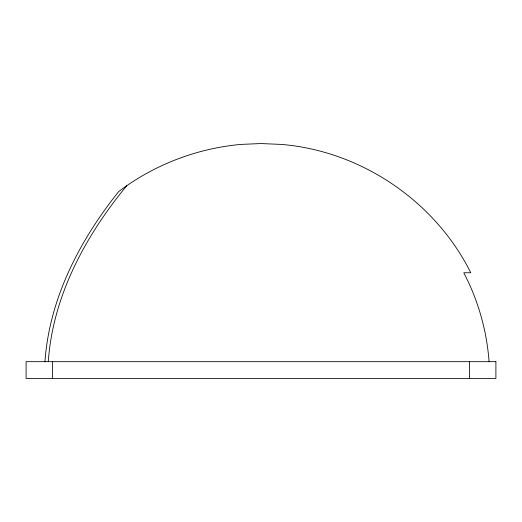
<?xml version="1.0" encoding="UTF-8"?>
<svg xmlns="http://www.w3.org/2000/svg" width="522" height="522" viewBox="0 0 522 522"><rect width="100%" height="100%" fill="white"/><g stroke="black" fill="none" stroke-linecap="round" stroke-linejoin="round"><path stroke-width="0.78" d="M44.957 361.674C49.336 298.512 79.762 240.29 118.716 191.541C154.016 164.808 196.866 148.365 240.962 144.405L261 143.55L281.038 144.405C360.885 150.819 435.094 201.061 470.779 272.758L463.79 272.758L468.136 281.541A228.682 228.682 0 0 1 489.068 361.674M48.272 361.674C52.846 295.915 85.51 235.755 126.774 185.682M469.48 361.674L469.48 378.45M52.52 361.674L52.52 378.45M495.9 361.674L26.1 361.674L26.1 378.45L495.9 378.45L495.9 361.674"/></g></svg>
